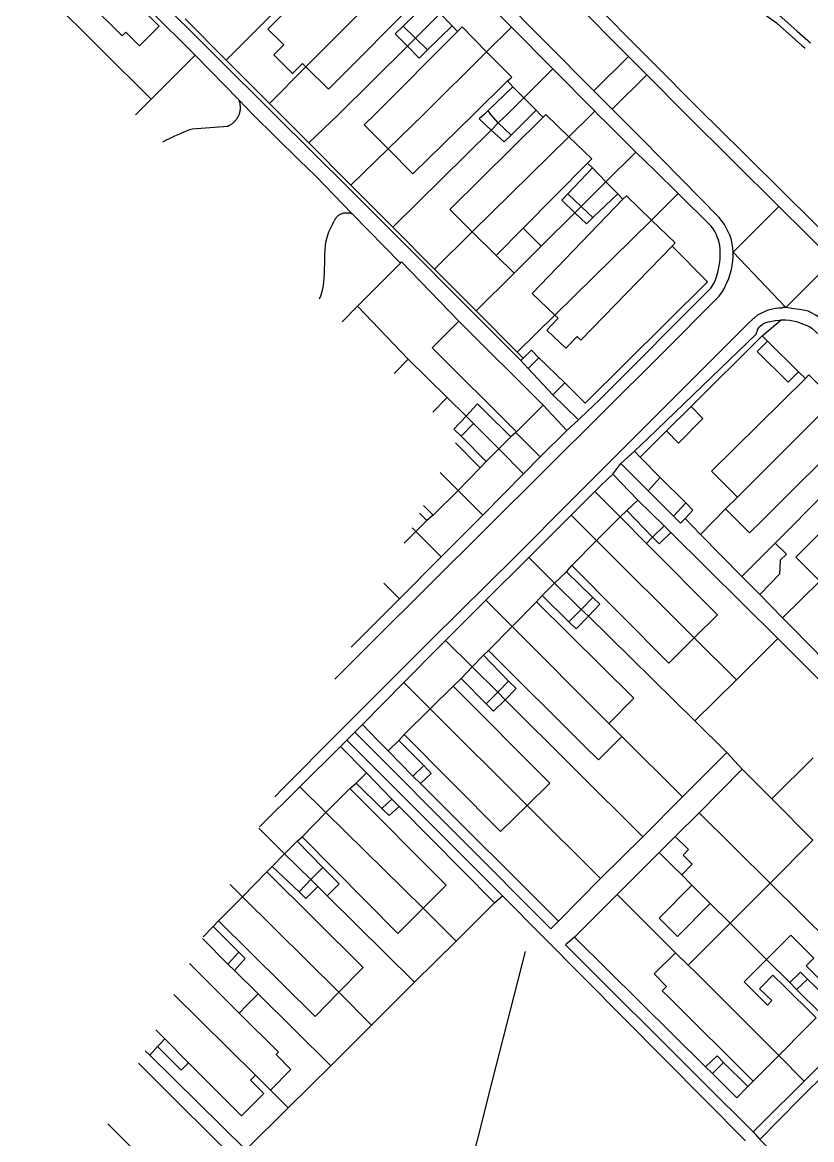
# Model space of a CAD drawing. Header units: millimetres. Extents: x 111502 to 977541, y 8702 to 1044108.
# Drawn here: x 972801.9 to 972915.1, y 471311.6 to 471471.8 of the extents above; entities that cross this region are included whole.
import ezdxf

# ---------------------------------------------------------------- set-up
doc = ezdxf.new("R2010")
doc.units = ezdxf.units.MM
doc.header["$LTSCALE"] = 0.25
doc.layers.add('X HVSS Site Background', color=8, linetype='Continuous')

# ---------------------------------------------------------------- blocks, each defined once
blk = doc.blocks.new('OS MAP')
at = {"layer": 'X HVSS Site Background'}
for points in [[(486640.2, 236041.6), (486681.55, 236000), (486683.05, 235998.5), (486711.65, 235970.2), (486712.05, 235969.95), (486712.5, 235969.8), (486712.95, 235969.6), (486713.4, 235969.45), (486713.8, 235969.35), (486713.95, 235969.3), (486714.45, 235969.25), (486714.9, 235969.2), (486715.85, 235969.2), (486716.3, 235969.25), (486716.8, 235969.35), (486717.7, 235969.65), (486718.1, 235969.8), (486718.3, 235969.85), (486719.1, 235970.35), (486719.5, 235970.65)], [(486650.1, 236048.75), (486657.4, 236041.75), (486660.5, 236039.05), (486663.6, 236036.45), (486668.75, 236032.2), (486679.35, 236023.7), (486682.85, 236021), (486689.35, 236016.4), (486692.2, 236014.3), (486694.8, 236011.95), (486696.75, 236010.25)], [(486649.35, 236048.25), (486655.95, 236042), (486662, 236036.4), (486667.85, 236031.55), (486673.8, 236026.75), (486676.6, 236024.45), (486679.5, 236022.2), (486682.8, 236019.7), (486686.2, 236017.25), (486689, 236015.2), (486691.85, 236013.15), (486695.5, 236009.9), (486695.95, 236009.5)], [(486670.65, 236008.31), (486639.1, 236040.1), (486638.55, 236040.85), (486638.15, 236041.7), (486637.85, 236042.6), (486637.65, 236043.5), (486637.62, 236044.08)], [(486631.44, 236037.89), (486665.69, 236003.39)], [(486583.75, 236025.45), (486598.05, 236011.25), (486598.6, 236011.8), (486600.56, 236009.83), (486603.36, 236012.63), (486601.4, 236014.6), (486601.9, 236015.1)], [(486655.2, 235964.7), (486630.75, 235989.25), (486619.9, 236000), (486593.7, 236026.1)], [(486624.4, 236006.8), (486638.4, 236020.85)], [(486602.2, 236002.2), (486587.6, 236016.75), (486585.8, 236018.55)], [(486612.95, 236007.8), (486624.23, 236019.12)], [(486624.4, 236006.8), (486623.91, 236007.29), (486622.47, 236005.85), (486619.8, 236008.52), (486621.24, 236009.96), (486620.8, 236010.4), (486618.96, 236012.24), (486625.03, 236018.33)], [(486647.85, 236018.6), (486653.85, 236012.5)], [(486641, 236017.1), (486627.65, 236003.6), (486624.4, 236006.8)], [(486608.5, 236008.5), (486601.9, 236015.1)], [(486641.95, 236016.2), (486638.35, 236012.65)], [(486607.1, 236013.7), (486612.95, 236007.8)], [(486640.1, 236010.95), (486643.65, 236014.45)], [(486643.65, 236014.45), (486645.35, 236012.7)], [(486646.15, 236011.9), (486634.3, 236000), (486632.75, 235998.5), (486636.2, 235995.05)], [(486638.35, 236012.65), (486637.2, 236011.55), (486638.95, 236009.8)], [(486638.35, 236012.65), (486640.1, 236010.95)], [(486641.85, 236009.25), (486645.35, 236012.7)], [(486645.35, 236012.7), (486646.15, 236011.9)], [(486650.3, 236008.95), (486646.8, 236012.55), (486646.15, 236011.9)], [(486650.3, 236008.95), (486653.85, 236012.5)], [(486653.85, 236012.5), (486659.78, 236006.53)], [(486638.95, 236009.8), (486640.1, 236010.95)], [(486640.1, 236010.95), (486641.85, 236009.25)], [(486624.8, 235995.95), (486629.05, 236000), (486638.95, 236009.8)], [(486636.2, 235995.05), (486641.25, 236000), (486650.3, 236008.95)], [(486638.95, 236009.8), (486640.65, 236008.05), (486641.85, 236009.25)], [(486653.3, 236004.8), (486653.9, 236005.35), (486650.3, 236008.95)], [(486602.2, 236002.2), (486608.5, 236008.5)], [(486614.76, 236002.09), (486608.5, 236008.5)], [(486612.95, 236007.8), (486619.2, 236001.55)], [(486665.69, 236003.39), (486670.65, 236008.31)], [(486673.26, 236005.69), (486670.65, 236008.31)], [(486619.2, 236001.55), (486624.4, 236006.8)], [(486659.78, 236006.53), (486655.65, 236002.4)], [(486659.78, 236006.53), (486665.8, 236000.45)], [(486668.29, 236000.76), (486673.26, 236005.69)], [(486673.26, 236005.69), (486678.9, 236000), (486692.2, 235986.82)], [(486636.2, 235995.05), (486639.7, 235991.5), (486648.4, 236000), (486653.3, 236004.8)], [(486650.5, 236000.55), (486654.05, 236003.95)], [(486653.3, 236004.8), (486654.05, 236003.95)], [(486654.05, 236003.95), (486655.65, 236002.4)], [(486651.95, 235998.8), (486652.7, 235999.5), (486653.25, 236000), (486655.65, 236002.4)], [(486655.65, 236002.4), (486657.4, 236000.6)], [(486665.69, 236003.39), (486668.29, 236000.76)], [(486602.2, 236002.2), (486600, 236000), (486599.95, 235999.95)], [(486614.76, 236002.09), (486614.8, 236001.97), (486614.84, 236001.86), (486614.88, 236001.74), (486614.9, 236001.62), (486614.93, 236001.5), (486614.94, 236001.38), (486614.96, 236001.25), (486614.97, 236001.13), (486614.97, 236001.01), (486614.97, 236000.88), (486614.96, 236000.76), (486614.95, 236000.64), (486614.93, 236000.52), (486614.91, 236000.4), (486614.88, 236000.28), (486614.81, 236000.04), (486614.77, 235999.92), (486614.72, 235999.81), (486614.67, 235999.7), (486614.61, 235999.59), (486614.55, 235999.48), (486614.48, 235999.38), (486614.41, 235999.28), (486614.34, 235999.18), (486614.26, 235999.09), (486614.18, 235998.99), (486614.09, 235998.91), (486614.01, 235998.82), (486613.91, 235998.74), (486613.82, 235998.66), (486613.72, 235998.59), (486613.62, 235998.52), (486613.51, 235998.45), (486613.4, 235998.39), (486613.19, 235998.29), (486608.11, 235997.91), (486607.73, 235997.77), (486607.01, 235997.49), (486606.29, 235997.19), (486605.58, 235996.89), (486604.88, 235996.56), (486604.19, 235996.22), (486603.86, 235996.04)], [(486631.04, 235985.77), (486625.75, 235991.2), (486623.4, 235993.5), (486616.8, 236000), (486614.76, 236002.09)], [(486619.2, 236001.55), (486620.75, 236000), (486624.8, 235995.95)], [(486685.65, 235980.25), (486685.6, 235980.85), (486685.5, 235981.5), (486685.35, 235982.15), (486685.15, 235982.7), (486684.4, 235984.2), (486684.1, 235984.6), (486683.8, 235985.05), (486683.65, 235985.2), (486672.55, 235996.5), (486669.05, 236000), (486668.29, 236000.76)], [(486658.4, 235999.6), (486645.05, 235986.35), (486648.25, 235983.15)], [(486650.5, 236000.55), (486649.95, 236000), (486649.25, 235999.35), (486650.95, 235997.75)], [(486651.95, 235998.8), (486650.9, 236000), (486650.5, 236000.55)], [(486657.4, 236000.6), (486656.8, 236000), (486653.8, 235997.05)], [(486657.4, 236000.6), (486658, 236000), (486658.4, 235999.6)], [(486662.1, 235996.8), (486658.8, 236000), (486658.4, 235999.6)], [(486665.8, 236000.45), (486665.34, 236000), (486662.1, 235996.8)], [(486667.67, 235998.6), (486666.25, 236000), (486665.8, 236000.45)], [(486636.85, 235983.85), (486650.95, 235997.75)], [(486650.95, 235997.75), (486651.95, 235998.8)], [(486650.95, 235997.75), (486652.8, 235996.05), (486653.8, 235997.05)], [(486653.8, 235997.05), (486651.95, 235998.8)], [(486671.7, 235994.6), (486667.67, 235998.6)], [(486624.8, 235995.95), (486630.85, 235989.85)], [(486648.25, 235983.15), (486662.1, 235996.8)], [(486662.1, 235996.8), (486665.4, 235993.65), (486664.75, 235993)], [(486630.85, 235989.85), (486636.2, 235995.05)], [(486667.4, 235990.35), (486671.7, 235994.6)], [(486677.75, 235988.65), (486674.45, 235991.9), (486671.7, 235994.6)], [(486655.53, 235983.7), (486664.75, 235993)], [(486665.5, 235992.35), (486664.75, 235993)], [(486661.95, 235988.6), (486665.5, 235992.35)], [(486667.4, 235990.35), (486665.5, 235992.35)], [(486630.85, 235989.85), (486636.85, 235983.85)], [(486663.85, 235986.8), (486667.4, 235990.35)], [(486669.1, 235988.6), (486667.4, 235990.35)], [(486669.85, 235987.85), (486656.85, 235974.35), (486660.1, 235971.2)], [(486661.95, 235988.6), (486661.1, 235987.7), (486662.95, 235985.9)], [(486663.85, 235986.8), (486661.95, 235988.6)], [(486669.1, 235988.6), (486665.55, 235985.2)], [(486669.85, 235987.85), (486669.1, 235988.6)], [(486673.95, 235984.85), (486670.35, 235988.35), (486669.85, 235987.85)], [(486673.95, 235984.85), (486677.75, 235988.65)], [(486683.49, 235977.6), (486683.6, 235978.05), (486683.65, 235978.35), (486683.75, 235978.8), (486683.8, 235979.3), (486683.8, 235980.7), (486683.75, 235981.2), (486683.65, 235981.65), (486683.5, 235982.15), (486683.4, 235982.3), (486683.25, 235982.75), (486683, 235983.2), (486682.8, 235983.6), (486682.5, 235984), (486677.75, 235988.65)], [(486662.95, 235985.9), (486663.85, 235986.8)], [(486665.55, 235985.2), (486663.85, 235986.8)], [(486685.65, 235980.25), (486692.2, 235986.82)], [(486692.2, 235986.82), (486699.98, 235979.12)], [(486626.33, 235973.56), (486626.53, 235974.01), (486626.73, 235974.63), (486626.87, 235975.26), (486626.97, 235975.9), (486627.03, 235976.56), (486627.06, 235977.23), (486627.08, 235977.9), (486627.09, 235978.58), (486627.1, 235979.25), (486627.11, 235979.92), (486627.15, 235980.59), (486627.22, 235981.25), (486627.32, 235981.9), (486627.47, 235982.53), (486627.67, 235983.15), (486628.14, 235984.12), (486628.19, 235984.2), (486628.23, 235984.27), (486628.28, 235984.36), (486628.32, 235984.44), (486628.36, 235984.52), (486628.4, 235984.6), (486628.44, 235984.69), (486628.48, 235984.77), (486628.53, 235984.85), (486628.57, 235984.93), (486628.61, 235985.01), (486628.66, 235985.09), (486628.71, 235985.16), (486628.76, 235985.23), (486628.82, 235985.3), (486628.88, 235985.37), (486628.94, 235985.43), (486629, 235985.49), (486629.07, 235985.55), (486629.17, 235985.61), (486629.24, 235985.65), (486629.33, 235985.7), (486629.41, 235985.73), (486629.49, 235985.77), (486629.58, 235985.8), (486629.67, 235985.83), (486629.75, 235985.85), (486629.84, 235985.87), (486629.93, 235985.89), (486630.02, 235985.9), (486630.11, 235985.91), (486630.2, 235985.91), (486630.29, 235985.91), (486630.39, 235985.91), (486630.48, 235985.9), (486630.57, 235985.89), (486630.66, 235985.88), (486630.75, 235985.86), (486630.84, 235985.84), (486630.92, 235985.82), (486631.04, 235985.77)], [(486637.95, 235978.7), (486631.04, 235985.77)], [(486658.13, 235981.12), (486662.95, 235985.9)], [(486660.1, 235971.2), (486673.95, 235984.85)], [(486662.95, 235985.9), (486664.6, 235984.3), (486665.55, 235985.2)], [(486676.9, 235981.1), (486677.35, 235981.6), (486673.95, 235984.85)], [(486636.85, 235983.85), (486642.85, 235977.8)], [(486642.85, 235977.8), (486648.25, 235983.15)], [(486648.25, 235983.15), (486651.65, 235979.8)], [(486655.53, 235983.7), (486651.65, 235979.8)], [(486658.13, 235981.12), (486655.53, 235983.7)], [(486628.54, 235919.04), (486633.75, 235924.25), (486675.3, 235965.6), (486683.65, 235973.95), (486684, 235974.45), (486684.35, 235975), (486684.6, 235975.55), (486684.8, 235975.95), (486685, 235976.5), (486685.2, 235977.15), (486685.4, 235977.75), (486685.5, 235978.35), (486685.6, 235979), (486685.65, 235979.65), (486685.65, 235980.25)], [(486654.23, 235977.24), (486658.13, 235981.12)], [(486660.1, 235971.2), (486660.54, 235970.78), (486658.91, 235969.08), (486661.64, 235966.47), (486663.27, 235968.16), (486663.8, 235967.65), (486676.9, 235981.1)], [(486676.9, 235981.1), (486681.95, 235976), (486664.45, 235958.6), (486661.5, 235961.5)], [(486693.2, 235972.3), (486685.65, 235980.25)], [(486631.8, 235972.5), (486637.95, 235978.7)], [(486637.95, 235978.7), (486638.1, 235978.85), (486646.3, 235970.35)], [(486651.65, 235979.8), (486654.23, 235977.24)], [(486693.2, 235972.3), (486699.98, 235979.12)], [(486642.85, 235977.8), (486648.8, 235971.85)], [(486648.8, 235971.85), (486654.23, 235977.24)], [(486665.3, 235957.96), (486666.75, 235959.35), (486682.45, 235975.1), (486682.55, 235975.25), (486682.85, 235975.75), (486683.1, 235976.3), (486683.3, 235976.85), (486683.49, 235977.6)], [(486693.2, 235972.3), (486692.7, 235972.3), (486692.6, 235972.25), (486692.15, 235972.25), (486691.7, 235972.2), (486691.3, 235972.1), (486690.85, 235972), (486690.5, 235971.9), (486689.5, 235971.4), (486689.15, 235971.2), (486688.7, 235970.85), (486688.35, 235970.55), (486687.95, 235970.15), (486687.55, 235969.8), (486671.8, 235954), (486662.4, 235944.65), (486654.45, 235936.65), (486642.35, 235924.7), (486629.1, 235911.45), (486621.05, 235903.3), (486619.93, 235902.18)], [(486629.61, 235970.29), (486631.8, 235972.5)], [(486639.05, 235964.9), (486631.8, 235972.5)], [(486648.8, 235971.85), (486654.7, 235965.9)], [(486708.2, 235960.51), (486707.05, 235961.65), (486703.3, 235965.6), (486698.2, 235970.65), (486697.9, 235970.95), (486697.5, 235971.2), (486696.8, 235971.6), (486696.4, 235971.8), (486695.95, 235971.9), (486695.15, 235972.05), (486694.35, 235972.15), (486693.2, 235972.3)], [(486658.4, 235958.3), (486654.6, 235954.5), (486642.5, 235966.55), (486646.3, 235970.35)], [(486646.3, 235970.35), (486658.4, 235958.3)], [(486654.7, 235965.9), (486660.1, 235971.2)], [(486689, 235968.55), (486689, 235968.7), (486689.1, 235968.9), (486689.15, 235969.1), (486689.35, 235969.5), (486689.5, 235969.65), (486689.8, 235969.9), (486690.25, 235970.1), (486690.65, 235970.25), (486691.65, 235970.45), (486692.25, 235970.5), (486692.52, 235970.53)], [(486689.8, 235968.25), (486692.52, 235970.53)], [(486692.52, 235970.53), (486692.7, 235970.55), (486693.2, 235970.55), (486693.7, 235970.5), (486694.7, 235970.3), (486695.6, 235970), (486696.1, 235969.8), (486696.55, 235969.6), (486696.9, 235969.35), (486698.55, 235967.9), (486703.75, 235962.65)], [(486673.39, 235953.56), (486689, 235968.55)], [(486689.8, 235968.25), (486679.6, 235958.11)], [(486695.01, 235963.12), (486693.54, 235961.63), (486689.08, 235966.02), (486690.55, 235967.51)], [(486689.8, 235968.25), (486690.55, 235967.51)], [(486690.55, 235967.51), (486695.01, 235963.12)], [(486654.7, 235965.9), (486655.55, 235965.05)], [(486657.8, 235965.1), (486656.75, 235966.2), (486655.55, 235965.05)], [(486639.05, 235964.9), (486637.03, 235962.86)], [(486644.65, 235959.4), (486639.05, 235964.9)], [(486655.2, 235964.7), (486655.55, 235965.05)], [(486656.25, 235963.6), (486655.2, 235964.7)], [(486656.25, 235963.6), (486657.8, 235965.1)], [(486661.5, 235961.5), (486657.8, 235965.1)], [(486659.8, 235959.8), (486656.25, 235963.6)], [(486695.01, 235963.12), (486696, 235962.15)], [(486696, 235962.15), (486696.5, 235962.65), (486700.1, 235959)], [(486661.5, 235961.5), (486659.8, 235959.8)], [(486686.25, 235945.15), (486682.55, 235948.85), (486696, 235962.15)], [(486642.57, 235957.32), (486644.65, 235959.4)], [(486647.35, 235956.75), (486644.65, 235959.4)], [(486663.45, 235956.2), (486659.8, 235959.8)], [(486700.1, 235959), (486686.25, 235945.15)], [(486647.35, 235956.75), (486647.84, 235957.28), (486648.95, 235958.48), (486649, 235958.5), (486650.05, 235957.45), (486653.75, 235953.8)], [(486658.4, 235958.3), (486661.8, 235954.7)], [(486663.45, 235956.2), (486664.86, 235957.54), (486665.3, 235957.96)], [(486676.09, 235954.62), (486677.8, 235952.89), (486681.31, 235956.39), (486679.6, 235958.11)], [(486679.6, 235958.11), (486676.09, 235954.62)], [(486646.65, 235953.9), (486645.6, 235954.9), (486647.35, 235956.75)], [(486648.4, 235955.7), (486647.35, 235956.75)], [(486661.8, 235954.7), (486663.45, 235956.2)], [(486648.4, 235955.7), (486646.65, 235953.9)], [(486652.05, 235952.05), (486648.4, 235955.7)], [(486658, 235950.9), (486654.5, 235954.4), (486653.75, 235953.8)], [(486658, 235950.9), (486661.8, 235954.7)], [(486676.09, 235954.62), (486672.3, 235950.85)], [(486703, 235954.95), (486689.7, 235941.7), (486688, 235940), (486684.56, 235943.44)], [(486649.4, 235949.35), (486645.85, 235952.94)], [(486650.25, 235950.25), (486646.65, 235953.9)], [(486653.75, 235953.8), (486652.05, 235952.05)], [(486671.5, 235951.75), (486673.39, 235953.56)], [(486652.05, 235952.05), (486650.25, 235950.25)], [(486655.6, 235948.5), (486652.05, 235952.05)], [(486669.55, 235949.95), (486671.5, 235951.75)], [(486671.5, 235951.75), (486672.3, 235950.85)], [(486650.25, 235950.25), (486649.4, 235949.35)], [(486655.6, 235948.5), (486658, 235950.9)], [(486668.4, 235948.45), (486669.55, 235949.95)], [(486669.55, 235949.95), (486673.45, 235946.05)], [(486672.3, 235950.85), (486675.2, 235947.95)], [(486698.05, 235933.1), (486694.65, 235936.55), (486708, 235949.8)], [(486646.2, 235946.1), (486643.65, 235948.65)], [(486646.2, 235946.1), (486649.4, 235949.35)], [(486649.75, 235942.55), (486655.6, 235948.5)], [(486668.4, 235948.45), (486666.79, 235946.9), (486665.8, 235945.95)], [(486672, 235944.7), (486668.4, 235948.45)], [(486673.45, 235946.05), (486675.2, 235947.95)], [(486675.2, 235947.95), (486678.85, 235944.3)], [(486642.65, 235942.55), (486646.2, 235946.1)], [(486649.75, 235942.55), (486646.2, 235946.1)], [(486662.4, 235942.55), (486665.8, 235945.95)], [(486665.8, 235945.95), (486669.45, 235942.3)], [(486670.4, 235943.2), (486672, 235944.7)], [(486672, 235944.7), (486675.75, 235941)], [(486677.1, 235942.4), (486673.45, 235946.05)], [(486684.56, 235943.44), (486686.25, 235945.15)], [(486698.91, 235945.84), (486691.67, 235938.55)], [(486641.25, 235943.94), (486642.65, 235942.55)], [(486669.45, 235942.3), (486670.4, 235943.2)], [(486674.1, 235939.4), (486670.4, 235943.2)], [(486677.1, 235942.4), (486678.85, 235944.3)], [(486678.85, 235944.3), (486679.85, 235943.25), (486678.75, 235942.05)], [(486684.56, 235943.44), (486680.95, 235939.8)], [(486641.75, 235941.8), (486640.15, 235940.2)], [(486640.7, 235942.85), (486641.75, 235941.8)], [(486642.65, 235942.55), (486641.75, 235941.8)], [(486643.8, 235936.6), (486643.85, 235936.65), (486649.75, 235942.55)], [(486662.4, 235942.55), (486656.33, 235936.48)], [(486666.05, 235938.9), (486662.4, 235942.55)], [(486666.05, 235938.9), (486669.45, 235942.3)], [(486669.45, 235942.3), (486673.2, 235938.5)], [(486678.75, 235942.05), (486678.1, 235941.4), (486677.1, 235942.4)], [(486680.95, 235939.8), (486678.75, 235942.05)], [(486640.15, 235940.2), (486638.5, 235938.55)], [(486640.15, 235940.2), (486639.61, 235940.73)], [(486643.8, 235936.6), (486640.15, 235940.2)], [(486674.1, 235939.4), (486675.75, 235941)], [(486676.7, 235940.05), (486675.05, 235938.45), (486674.1, 235939.4)], [(486675.75, 235941), (486676.7, 235940.05)], [(486676.7, 235940.05), (486692.05, 235924.85)], [(486686.9, 235933.75), (486680.95, 235939.8)], [(486662.5, 235935.35), (486666.05, 235938.9)], [(486680.05, 235924.95), (486666.05, 235938.9)], [(486674.1, 235939.4), (486673.2, 235938.5)], [(486673.2, 235938.5), (486683.4, 235928.25), (486680.05, 235924.95)], [(486686.9, 235933.75), (486691.67, 235938.55)], [(486691.67, 235938.55), (486693.27, 235936.96), (486692.4, 235936.09), (486692.28, 235934.09), (486689.47, 235931.2)], [(486637.81, 235930.56), (486637.85, 235930.6), (486643.8, 235936.6)], [(486656.33, 235936.48), (486650.21, 235930.36)], [(486656.33, 235936.48), (486660.05, 235932.8)], [(486661.75, 235934.45), (486662.5, 235935.35)], [(486680.05, 235924.95), (486676.4, 235921.35), (486662.5, 235935.35)], [(486660.05, 235932.8), (486661.75, 235934.45)], [(486661.75, 235934.45), (486665.55, 235930.75)], [(486689.47, 235931.2), (486686.9, 235933.75)], [(486637.81, 235930.56), (486635.56, 235932.8)], [(486658.25, 235931.05), (486660.05, 235932.8)], [(486660.05, 235932.8), (486663.85, 235929.05)], [(486698.05, 235933.1), (486692.7, 235927.85)], [(486630.88, 235923.62), (486632, 235924.75), (486637.81, 235930.56)], [(486650.21, 235930.36), (486644.42, 235924.57)], [(486650.21, 235930.36), (486653.95, 235926.6)], [(486657.45, 235930.15), (486658.25, 235931.05)], [(486662.1, 235927.25), (486658.25, 235931.05)], [(486665.55, 235930.75), (486663.85, 235929.05)], [(486664.9, 235928.05), (486666.55, 235929.8), (486665.55, 235930.75)], [(486692.7, 235927.85), (486689.47, 235931.2)], [(486653.95, 235926.6), (486657.45, 235930.15)], [(486657.45, 235930.15), (486671.4, 235916.3), (486667.8, 235912.7)], [(486663.85, 235929.05), (486662.1, 235927.25)], [(486663.85, 235929.05), (486664.9, 235928.05)], [(486662.1, 235927.25), (486663.15, 235926.25), (486664.9, 235928.05)], [(486664.9, 235928.05), (486680.15, 235913.05)], [(486698.95, 235921.55), (486694.04, 235926.5), (486692.7, 235927.85)], [(486650.55, 235923.15), (486653.95, 235926.6)], [(486667.8, 235912.7), (486653.95, 235926.6)], [(486644.42, 235924.57), (486643.6, 235923.75), (486638.44, 235918.55)], [(486644.42, 235924.57), (486648.25, 235920.8)], [(486686.1, 235918.95), (486680.05, 235924.95)], [(486692.05, 235924.85), (486690.34, 235923.16), (486686.1, 235918.95)], [(486692.05, 235924.85), (486703.15, 235913.8)], [(486648.25, 235920.8), (486649.85, 235922.5)], [(486649.85, 235922.5), (486650.55, 235923.15)], [(486649.85, 235922.5), (486653.45, 235918.75)], [(486669.67, 235910.83), (486666.32, 235907.48), (486664.45, 235909.35), (486650.55, 235923.15)], [(486646.65, 235919.15), (486648.25, 235920.8)], [(486651.9, 235917.2), (486648.25, 235920.8)], [(486645.5, 235918.05), (486646.65, 235919.15)], [(486650.25, 235915.5), (486646.65, 235919.15)], [(486686.1, 235918.95), (486680.15, 235913.05)], [(486638.44, 235918.55), (486632.5, 235912.55)], [(486638.44, 235918.55), (486642.2, 235914.8)], [(486642.2, 235914.8), (486645.5, 235918.05)], [(486645.5, 235918.05), (486659.35, 235904.15), (486656.1, 235900.95)], [(486653.45, 235918.75), (486651.9, 235917.2)], [(486652.95, 235916.1), (486654.55, 235917.7), (486653.45, 235918.75)], [(486651.9, 235917.2), (486650.25, 235915.5)], [(486650.25, 235915.5), (486651.3, 235914.45), (486652.95, 235916.1)], [(486652.95, 235916.1), (486651.9, 235917.2)], [(486672.7, 235896.45), (486652.95, 235916.1)], [(486689.45, 235853.05), (486695.2, 235858.9), (486703.15, 235866.7), (486717.25, 235880.8), (486724.7, 235888.3), (486733.5, 235897.1), (486739.05, 235902.5), (486744.25, 235907.45), (486747.8, 235911.25), (486748.1, 235911.55), (486748.5, 235912), (486748.8, 235912.5), (486748.9, 235912.6), (486749.1, 235913.05), (486749.55, 235913.95), (486749.65, 235914.2), (486749.8, 235914.7), (486749.9, 235915.15), (486750, 235915.65), (486750.05, 235916.05), (486750.05, 235917.3)], [(486638.5, 235911.1), (486642.2, 235914.8)], [(486656.1, 235900.95), (486642.2, 235914.8)], [(486632.5, 235912.55), (486631.4, 235911.45)], [(486634.68, 235910.31), (486632.5, 235912.55)], [(486667.8, 235912.7), (486669.67, 235910.83)], [(486680.15, 235913.05), (486684.75, 235908.55)], [(486630.25, 235910.3), (486631.4, 235911.45)], [(486631.4, 235911.45), (486633.49, 235909.36)], [(486637.7, 235910.25), (486638.5, 235911.1)], [(486656.1, 235900.95), (486652.3, 235897.2), (486638.5, 235911.1)], [(486629.35, 235909.4), (486623.53, 235903.62)], [(486630.25, 235910.3), (486629.35, 235909.4)], [(486633.1, 235905.6), (486629.35, 235909.4)], [(486652.6, 235888), (486630.25, 235910.3)], [(486633.49, 235909.36), (486659.5, 235883.25), (486660.6, 235884.35)], [(486636.2, 235908.75), (486634.68, 235910.31)], [(486636.2, 235908.75), (486637.7, 235910.25)], [(486637.7, 235910.25), (486641.3, 235906.65)], [(486678.4, 235902.15), (486669.67, 235910.83)], [(486639.7, 235905.15), (486636.2, 235908.75)], [(486684.75, 235908.55), (486678.4, 235902.15)], [(486684.75, 235908.55), (486686.95, 235906.15)], [(486691.2, 235901.9), (486697.1, 235907.75)], [(486641.3, 235906.65), (486639.7, 235905.15)], [(486640.8, 235904.1), (486642.35, 235905.5), (486641.3, 235906.65)], [(486680.75, 235899.9), (486686.95, 235906.15)], [(486686.95, 235906.15), (486691.2, 235901.9)], [(486633.1, 235905.6), (486631.6, 235904.15)], [(486636.7, 235901.85), (486633.1, 235905.6)], [(486640.8, 235904.1), (486639.7, 235905.15)], [(486623.53, 235903.62), (486617.73, 235897.87)], [(486623.53, 235903.62), (486627.25, 235899.95)], [(486627.25, 235899.95), (486630.7, 235903.35)], [(486630.7, 235903.35), (486631.6, 235904.15)], [(486630.7, 235903.35), (486644.5, 235889.5), (486641.2, 235886.2)], [(486635.3, 235900.5), (486631.6, 235904.15)], [(486660.6, 235884.35), (486640.8, 235904.1)], [(486635.3, 235900.5), (486636.7, 235901.85)], [(486637.75, 235900.8), (486636.7, 235901.85)], [(486678.4, 235902.15), (486672.7, 235896.45)], [(486691.2, 235901.9), (486697.05, 235895.95)], [(486623.85, 235896.45), (486627.25, 235899.95)], [(486627.25, 235899.95), (486641.2, 235886.2)], [(486637.75, 235900.8), (486636.35, 235899.5), (486635.3, 235900.5)], [(486637.75, 235900.8), (486651.45, 235887)], [(486666.65, 235890.45), (486656.1, 235900.95)], [(486677.35, 235896.5), (486680.75, 235899.9)], [(486680.75, 235899.9), (486690.95, 235889.8)], [(486617.63, 235897.67), (486621.35, 235894)], [(486621.35, 235894), (486623.15, 235895.8)], [(486623.15, 235895.8), (486623.85, 235896.45)], [(486623.15, 235895.8), (486626.8, 235892.05)], [(486641.2, 235886.2), (486637.55, 235882.6), (486623.85, 235896.45)], [(486672.7, 235896.45), (486666.65, 235890.45)], [(486675.05, 235894.2), (486677.35, 235896.5)], [(486677.35, 235896.5), (486679.25, 235894.6), (486678.47, 235893.82), (486679.79, 235892.5), (486678.27, 235890.98)], [(486690.95, 235889.8), (486697.05, 235895.95)], [(486619.55, 235892.2), (486621.35, 235894)], [(486621.35, 235894), (486625.1, 235890.3)], [(486669, 235888.15), (486675.05, 235894.2)], [(486678.27, 235890.98), (486676.95, 235892.3), (486675.05, 235894.2)], [(486618.8, 235891.4), (486619.55, 235892.2)], [(486623.45, 235888.55), (486619.55, 235892.2)], [(486626.8, 235892.05), (486625.1, 235890.3)], [(486627.46, 235887.96), (486629.17, 235889.69), (486626.8, 235892.05)], [(486615.3, 235887.85), (486618.8, 235891.4)], [(486618.8, 235891.4), (486632.6, 235877.7), (486629.1, 235874.15)], [(486625.1, 235890.3), (486623.45, 235888.55)], [(486625.1, 235890.3), (486626.1, 235889.3)], [(486666.65, 235890.45), (486660.6, 235884.35)], [(486678.27, 235890.98), (486679.74, 235889.51)], [(486613.52, 235889.62), (486615.3, 235887.85)], [(486623.45, 235888.55), (486624.4, 235887.6), (486626.1, 235889.3)], [(486626.1, 235889.3), (486627.46, 235887.96)], [(486682.37, 235886.88), (486677.66, 235882.17), (486675.03, 235884.8), (486679.74, 235889.51)], [(486679.74, 235889.51), (486682.37, 235886.88)], [(486685.2, 235884.05), (486690.95, 235889.8)], [(486690.95, 235889.8), (486704, 235876.9)], [(486611.85, 235884.4), (486615.3, 235887.85)], [(486615.3, 235887.85), (486629.1, 235874.15)], [(486627.46, 235887.96), (486639.95, 235875.6)], [(486687.4, 235852.85), (486652.6, 235888)], [(486651.45, 235887), (486645.95, 235881.5)], [(486651.45, 235887), (486652.6, 235888)], [(486662.9, 235882.05), (486669, 235888.15)], [(486669, 235888.15), (486677.4, 235879.83)], [(486641.2, 235886.2), (486645.95, 235881.5)], [(486682.37, 235886.88), (486685.2, 235884.05)], [(486611.1, 235883.6), (486611.85, 235884.4)], [(486629.1, 235874.15), (486625.7, 235870.7), (486611.85, 235884.4)], [(486679.2, 235878.05), (486685.2, 235884.05)], [(486685.2, 235884.05), (486690.4, 235878.85)], [(486609.67, 235882.08), (486611.1, 235883.6)], [(486611.1, 235883.6), (486614.8, 235879.9)], [(486700.6, 235873.5), (486696.1, 235877.95), (486697.2, 235879.05), (486693.9, 235882.35), (486690.4, 235878.85)], [(486609.55, 235881.85), (486613.2, 235878.2)], [(486645.95, 235881.5), (486639.95, 235875.6)], [(486662.9, 235882.05), (486661.6, 235880.95), (486681.43, 235861.19), (486688.5, 235854.15)], [(486681.7, 235863.45), (486662.9, 235882.05)], [(486614.8, 235879.9), (486613.2, 235878.2)], [(486614.15, 235877.3), (486615.7, 235879), (486614.8, 235879.9)], [(486655.85, 235880), (486651.1, 235861.5), (486646.85, 235844.6), (486641.05, 235821.7)], [(486688.5, 235861.4), (486676.46, 235873.41), (486675.48, 235874.38), (486676.11, 235875), (486674.33, 235876.8), (486677.4, 235879.83)], [(486677.4, 235879.83), (486679.2, 235878.05)], [(486607.72, 235878.28), (486614.83, 235871.17)], [(486613.2, 235878.2), (486614.15, 235877.3)], [(486614.15, 235877.3), (486617.56, 235873.92)], [(486692.2, 235865.1), (486680.18, 235877.08), (486679.2, 235878.05)], [(486690.4, 235878.85), (486687.2, 235875.65), (486690.55, 235872.3), (486691.18, 235872.96), (486689.43, 235874.64), (486689.9, 235875.12), (486691.34, 235876.6), (486693.09, 235874.89), (486694.05, 235873.95), (486696.27, 235871.77), (486697.56, 235870.51), (486696.7, 235869.65), (486696.1, 235869.05), (486692.2, 235865.1)], [(486690.4, 235878.85), (486693.75, 235875.55)], [(486696.3, 235876.05), (486695.3, 235877.05), (486693.75, 235875.55)], [(486694.7, 235874.55), (486696.3, 235876.05)], [(486696.3, 235876.05), (486699.85, 235872.65)], [(486629.1, 235874.15), (486633.8, 235869.45)], [(486639.95, 235875.6), (486633.8, 235869.45)], [(486693.75, 235875.55), (486694.7, 235874.55)], [(486694.7, 235874.55), (486698.2, 235871.1)], [(486617.15, 235862.25), (486605.47, 235873.85)], [(486617.56, 235873.92), (486615.84, 235872.19), (486614.83, 235871.17)], [(486617.56, 235873.92), (486627.95, 235863.6)], [(486614.83, 235871.17), (486620.45, 235865.55), (486620.12, 235865.22), (486622.25, 235863.08), (486619.3, 235860.13)], [(486633.8, 235869.45), (486627.95, 235863.6)], [(486604.17, 235867.46), (486602.87, 235868.77)], [(486602, 235865.15), (486603.14, 235866.36)], [(486603.14, 235866.36), (486603.55, 235866.8), (486604.17, 235867.46)], [(486603.14, 235866.36), (486606.5, 235862.99), (486607.57, 235864.05)], [(486607.57, 235864.05), (486604.17, 235867.46)], [(486695.8, 235861.4), (486701.8, 235867.45)], [(486602, 235865.15), (486601.34, 235865.78)], [(486615.8, 235851.55), (486602, 235865.15)], [(486684.25, 235864.1), (486683.35, 235865.05), (486681.7, 235863.45)], [(486692.2, 235865.1), (486688.5, 235861.4)], [(486692.2, 235865.1), (486695.8, 235861.4)], [(486616.1, 235848.3), (486600.42, 235863.98)], [(486617.15, 235862.25), (486616.45, 235861.55), (486618.35, 235859.64), (486615.15, 235856.45), (486613.25, 235858.35), (486607.57, 235864.05)], [(486627.95, 235863.6), (486621.85, 235857.6)], [(486681.7, 235863.45), (486682.7, 235862.5)], [(486682.7, 235862.5), (486684.25, 235864.1)], [(486687.75, 235860.65), (486684.25, 235864.1)], [(486619.3, 235860.13), (486617.15, 235862.25)], [(486682.7, 235862.5), (486686.15, 235859), (486687.75, 235860.65)], [(486688.5, 235861.4), (486687.75, 235860.65)], [(486688.5, 235854.15), (486689.75, 235855.4), (486695.8, 235861.4)], [(486621.85, 235857.6), (486619.3, 235860.13)], [(486621.85, 235857.6), (486615.8, 235851.55)], [(486595.99, 235855.3), (486607.95, 235843.3), (486601.9, 235837.25)], [(486688.5, 235854.15), (486689.45, 235853.05)], [(486698.2, 235844.45), (486689.45, 235853.05)]]:
    blk.add_lwpolyline(points, dxfattribs=at)

msp = doc.modelspace()

# ---------------------------------------------------------------- block references
at = {"lineweight": 0}
msp.add_blockref('OS MAP', (486218.2, 235458.61), dxfattribs=at)

doc.saveas('drawing.dxf')
